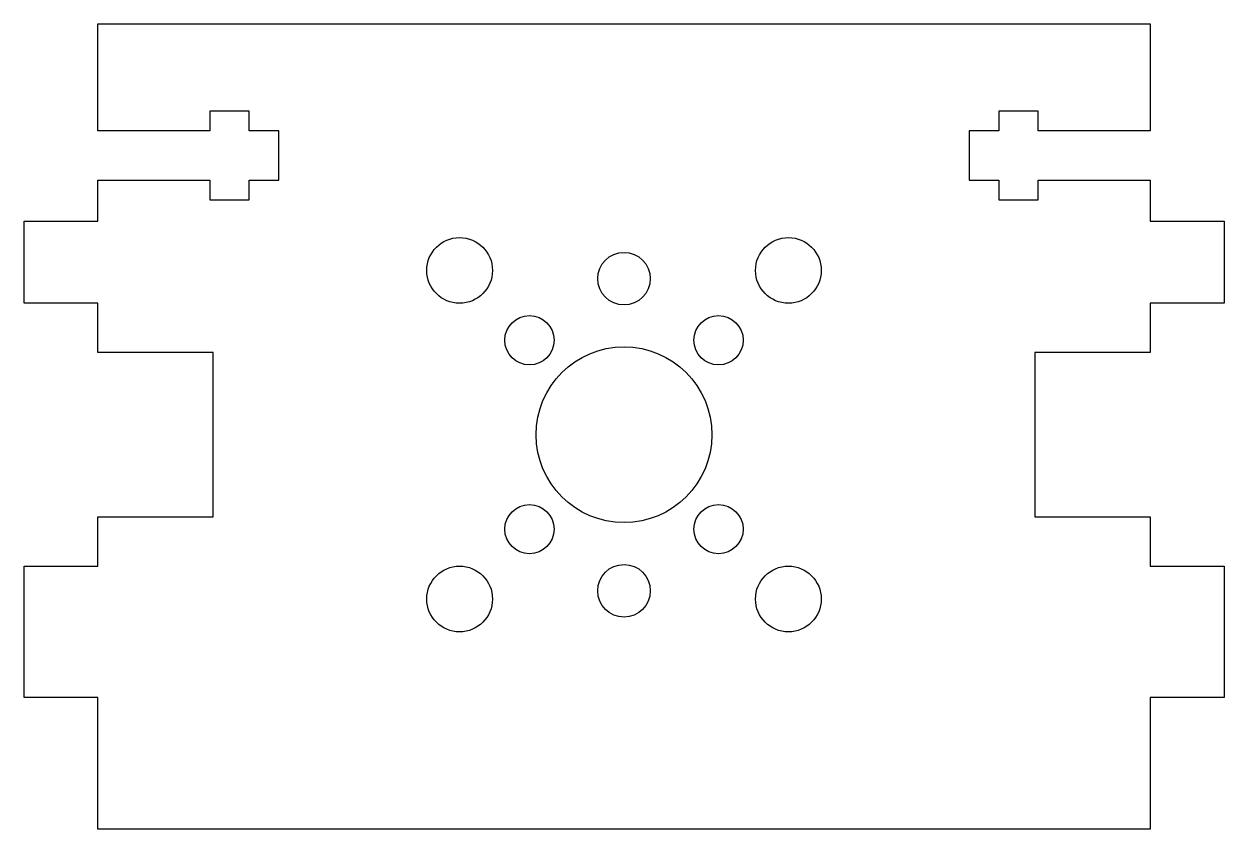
# Model space of a CAD drawing. Header units: millimetres. Extents: x 0.5 to 73.5, y 71 to 120.
import ezdxf

# ---------------------------------------------------------------- set-up
doc = ezdxf.new("R2010")
doc.units = ezdxf.units.MM
doc.layers.get('0').update_dxf_attribs({"linetype": 'CONTINUOUS'})

msp = doc.modelspace()

# ---------------------------------------------------------------- linework, layer by layer
msp.add_lwpolyline([(14.2, 113.5), (14.2, 114.7), (11.8, 114.7), (11.8, 113.5), (5, 113.5), (5, 120), (69, 120), (69, 113.5), (62.2, 113.5), (62.2, 114.7), (59.8, 114.7), (59.8, 113.5), (58, 113.5), (58, 110.5), (59.8, 110.5), (59.8, 109.3), (62.2, 109.3), (62.2, 110.5), (69, 110.5), (69, 108), (73.5, 108), (73.5, 103), (69, 103), (69, 100), (62, 100), (62, 90), (69, 90), (69, 87), (73.5, 87), (73.5, 79), (69, 79), (69, 71), (5, 71), (5, 79), (0.5, 79), (0.5, 87), (5, 87), (5, 90), (12, 90), (12, 100), (5, 100), (5, 103), (0.5, 103), (0.5, 108), (5, 108), (5, 110.5), (11.8, 110.5), (11.8, 109.3), (14.2, 109.3), (14.2, 110.5), (16, 110.5), (16, 113.5)], close=True)
for centre, radius in [((27, 105), 2), ((47, 105), 2), ((37, 104.5), 1.6), ((31.25, 100.75), 1.5), ((42.75, 100.75), 1.5), ((37, 95), 5.35), ((31.25, 89.25), 1.5), ((42.75, 89.25), 1.5), ((27, 85), 2), ((37, 85.5), 1.6), ((47, 85), 2)]:
    msp.add_circle(centre, radius)

doc.saveas('drawing.dxf')
